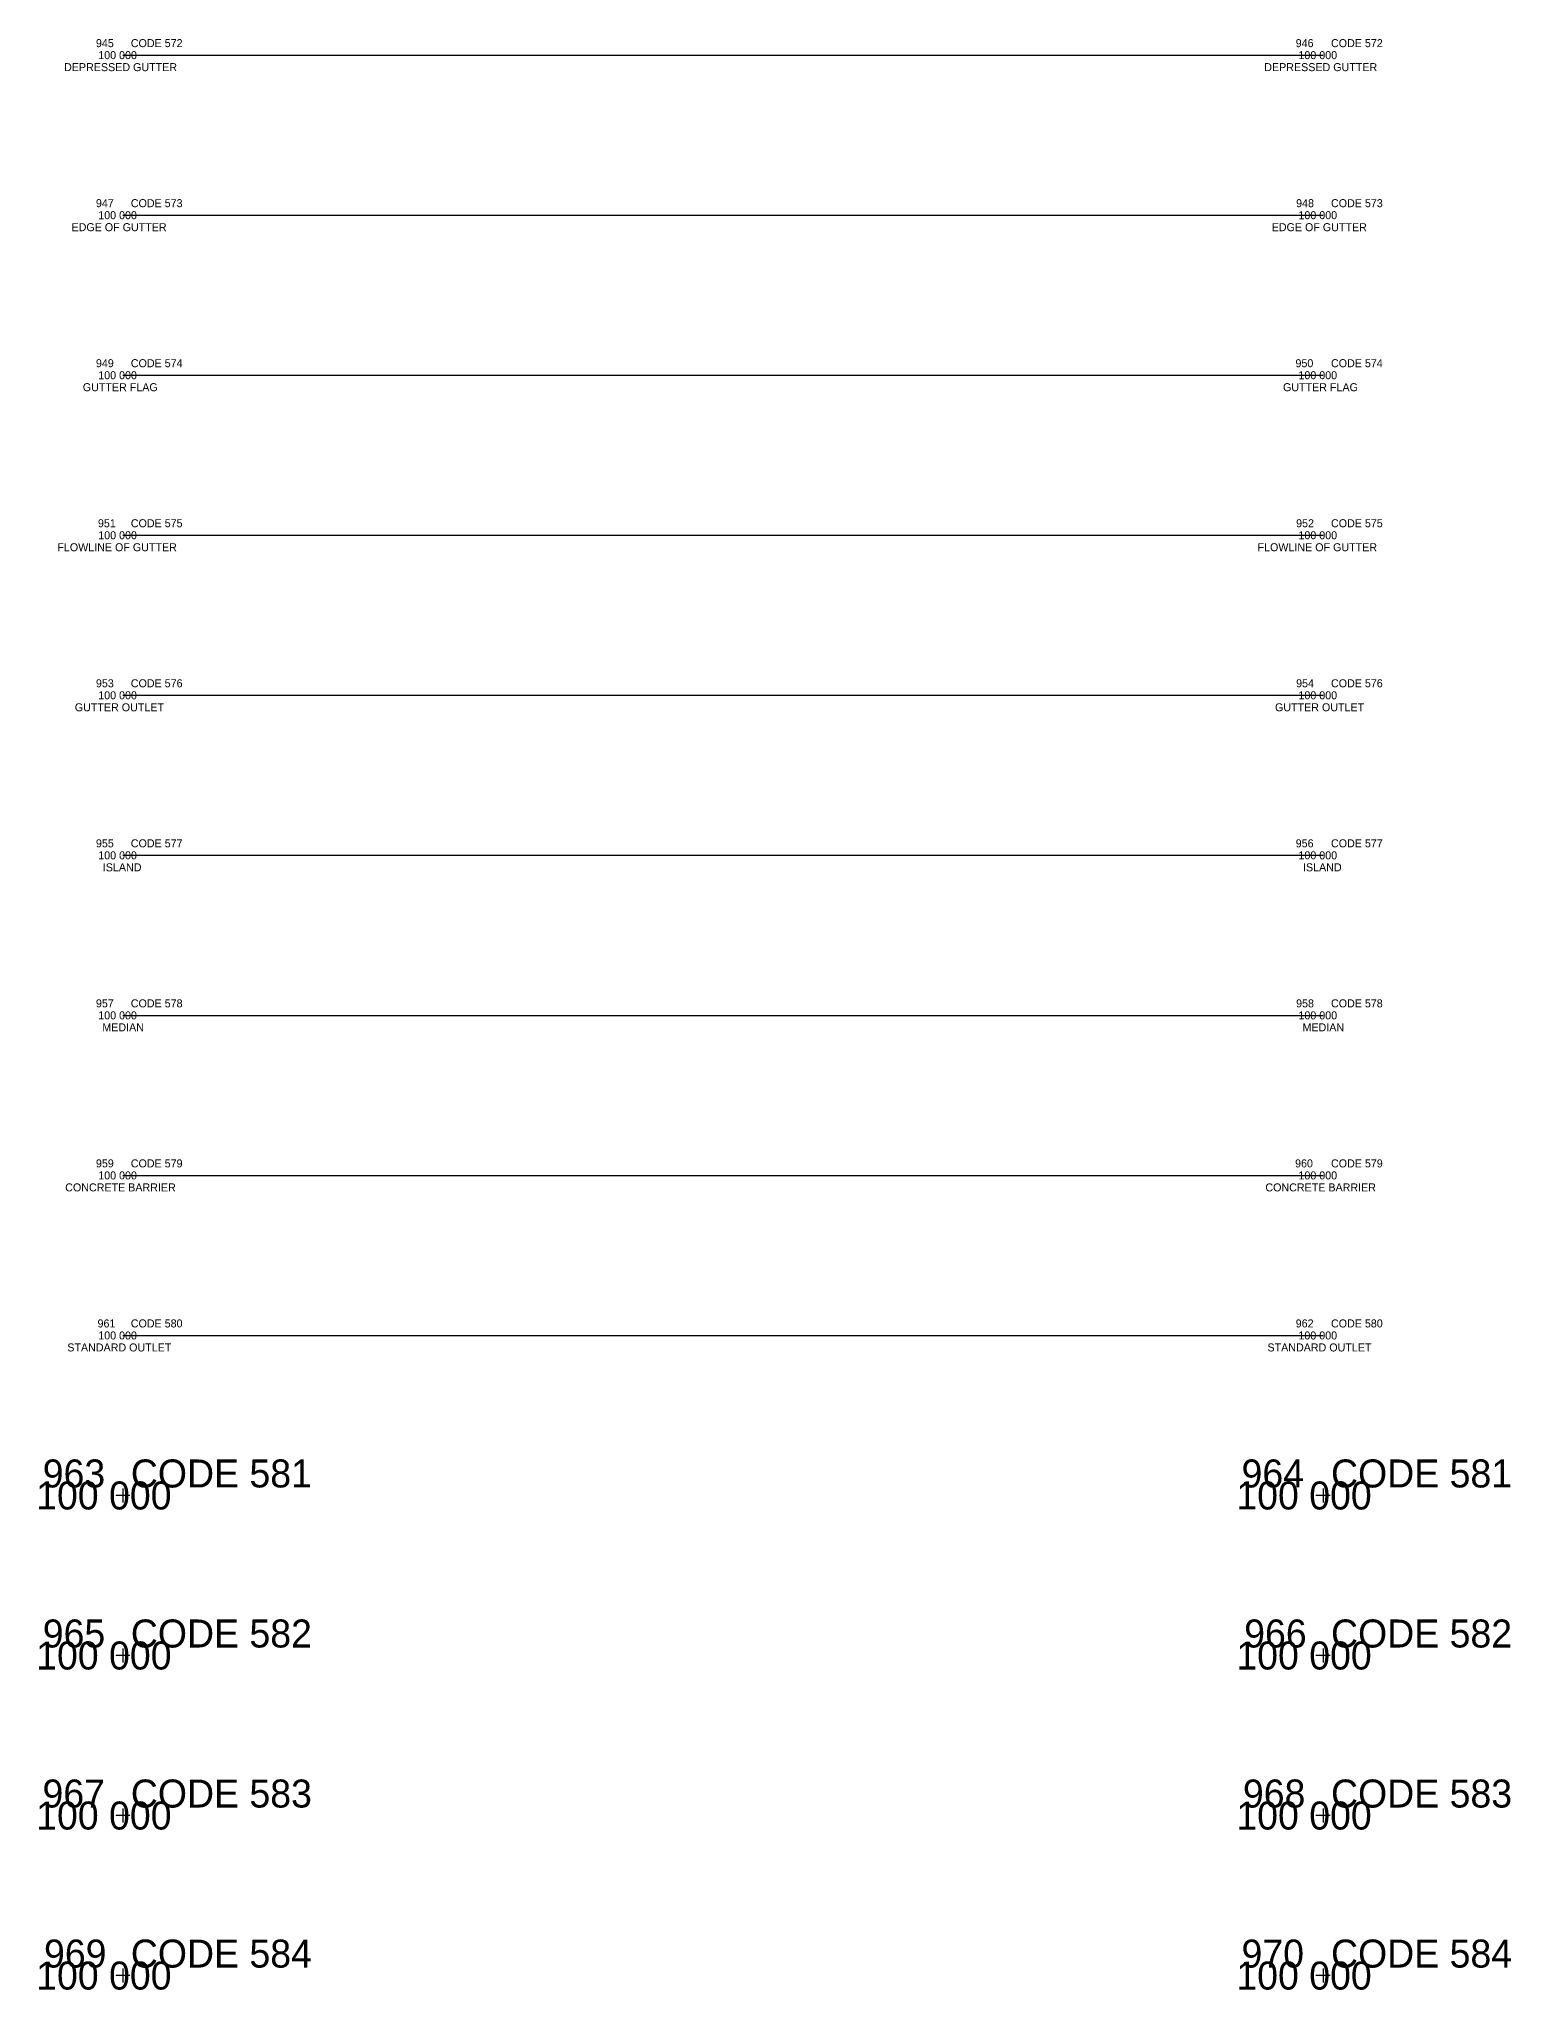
# Model space of a CAD drawing. Extents: x -12 to 6123, y -3 to 1005.
# Drawn here: x 3139.5 to 3323.5, y 498.2 to 742 of the extents above; entities that cross this region are included whole.
import ezdxf

# ---------------------------------------------------------------- set-up
doc = ezdxf.new("R2010")
doc.units = 0
for name, color, linetype in [('Default', 7, 'Continuous'), ('Topo_Concrete Barrier', 7, 'Continuous'), ('Topo_Curb and Gutter', 7, 'Continuous'), ('Topo_Field Comments', 7, 'Continuous'), ('Topo_Medians', 7, 'Continuous'), ('Topo_Point Descriptions', 7, 'Continuous'), ('Topo_Point Elevations', 7, 'Continuous'), ('Topo_Point Numbers', 7, 'Continuous')]:
    doc.layers.add(name, color=color, linetype=linetype)

msp = doc.modelspace()

# ---------------------------------------------------------------- linework, layer by layer
at = {"layer": 'Default'}
for p, q in [((3150, 560.88), (3150, 559.12)), ((3300, 560.88), (3300, 559.12)), ((3150.88, 560), (3149.12, 560)), ((3300.88, 560), (3299.12, 560)), ((3150.88, 540), (3149.12, 540)), ((3150, 540.88), (3150, 539.12)), ((3300.88, 540), (3299.12, 540)), ((3300, 540.88), (3300, 539.12)), ((3150.88, 520), (3149.12, 520)), ((3150, 520.88), (3150, 519.12)), ((3300.88, 520), (3299.12, 520)), ((3300, 520.88), (3300, 519.12)), ((3150.88, 500), (3149.12, 500)), ((3150, 500.88), (3150, 499.12)), ((3300.88, 500), (3299.12, 500)), ((3300, 500.88), (3300, 499.12))]:
    msp.add_line(p, q, dxfattribs=at)
at = {"layer": 'Topo_Concrete Barrier'}
for p, q in [((3150, 600), (3150, 600)), ((3150, 600), (3300, 600)), ((3300, 600), (3300, 600))]:
    msp.add_line(p, q, dxfattribs=at)
at = {"layer": 'Topo_Curb and Gutter'}
for p, q in [((3150, 740), (3150, 740)), ((3150, 740), (3300, 740)), ((3300, 740), (3300, 740)), ((3150, 720), (3150, 720)), ((3150, 720), (3300, 720)), ((3300, 720), (3300, 720)), ((3150, 700), (3150, 700)), ((3150, 700), (3300, 700)), ((3300, 700), (3300, 700)), ((3150, 680), (3150, 680)), ((3150, 680), (3300, 680)), ((3300, 680), (3300, 680)), ((3150, 660), (3150, 660)), ((3150, 660), (3300, 660)), ((3300, 660), (3300, 660)), ((3150, 580), (3150, 580)), ((3150, 580), (3300, 580)), ((3300, 580), (3300, 580))]:
    msp.add_line(p, q, dxfattribs=at)
at = {"layer": 'Topo_Medians'}
for p, q in [((3150, 640), (3150, 640)), ((3150, 640), (3300, 640)), ((3300, 640), (3300, 640)), ((3150, 620), (3150, 620)), ((3150, 620), (3300, 620)), ((3300, 620), (3300, 620))]:
    msp.add_line(p, q, dxfattribs=at)

# ---------------------------------------------------------------- texts
at = {"layer": 'Default'}
for s, p in [('963', (3139.99, 561)), ('CODE 581', (3151, 561)), ('964', (3289.82, 561)), ('CODE 581', (3301, 561)), ('100 000', (3139.17, 558.25)), ('100 000', (3289.17, 558.25)), ('965', (3139.99, 541)), ('CODE 582', (3151, 541)), ('966', (3290.15, 541)), ('CODE 582', (3301, 541)), ('100 000', (3139.17, 538.25)), ('100 000', (3289.17, 538.25)), ('967', (3139.96, 521)), ('CODE 583', (3151, 521)), ('968', (3289.99, 521)), ('CODE 583', (3301, 521)), ('100 000', (3139.17, 518.25)), ('100 000', (3289.17, 518.25)), ('969', (3140.15, 501)), ('CODE 584', (3151, 501)), ('970', (3289.82, 501)), ('CODE 584', (3301, 501)), ('100 000', (3139.17, 498.25)), ('100 000', (3289.17, 498.25))]:
    msp.add_text(s, height=3.5, dxfattribs=at).set_placement(p)
at = {"layer": 'Topo_Field Comments'}
for s, p in [('CODE 572', (3151, 741)), ('CODE 572', (3301, 741)), ('CODE 573', (3151, 721)), ('CODE 573', (3301, 721)), ('CODE 574', (3151, 701)), ('CODE 574', (3301, 701)), ('CODE 575', (3151, 681)), ('CODE 575', (3301, 681)), ('CODE 576', (3151, 661)), ('CODE 576', (3301, 661)), ('CODE 577', (3151, 641)), ('CODE 577', (3301, 641)), ('CODE 578', (3151, 621)), ('CODE 578', (3301, 621)), ('CODE 579', (3151, 601)), ('CODE 579', (3301, 601)), ('CODE 580', (3151, 581)), ('CODE 580', (3301, 581))]:
    msp.add_text(s, height=1, dxfattribs=at).set_placement(p)
at = {"layer": 'Topo_Point Descriptions'}
for s, p in [('DEPRESSED GUTTER', (3142.66, 738)), ('DEPRESSED GUTTER', (3292.66, 738)), ('EDGE OF GUTTER', (3143.59, 718)), ('EDGE OF GUTTER', (3293.59, 718)), ('GUTTER FLAG', (3145, 698)), ('GUTTER FLAG', (3295, 698)), ('FLOWLINE OF GUTTER', (3141.82, 678)), ('FLOWLINE OF GUTTER', (3291.82, 678)), ('GUTTER OUTLET', (3144, 658)), ('GUTTER OUTLET', (3294, 658)), ('ISLAND', (3147.5, 638)), ('ISLAND', (3297.5, 638)), ('MEDIAN', (3147.44, 618)), ('MEDIAN', (3297.44, 618)), ('CONCRETE BARRIER', (3142.8, 598)), ('CONCRETE BARRIER', (3292.8, 598)), ('STANDARD OUTLET', (3143.06, 578)), ('STANDARD OUTLET', (3293.06, 578))]:
    msp.add_text(s, height=1, dxfattribs=at).set_placement(p)
at = {"layer": 'Topo_Point Elevations'}
for p in [(3146.93, 739.5), (3296.93, 739.5), (3146.93, 719.5), (3296.93, 719.5), (3146.93, 699.5), (3296.93, 699.5), (3146.93, 679.5), (3296.93, 679.5), (3146.93, 659.5), (3296.93, 659.5), (3146.93, 639.5), (3296.93, 639.5), (3146.93, 619.5), (3296.93, 619.5), (3146.93, 599.5), (3296.93, 599.5), (3146.93, 579.5), (3296.93, 579.5)]:
    msp.add_text('100 000', height=1, dxfattribs=at).set_placement(p)
at = {"layer": 'Topo_Point Numbers'}
for s, p in [('945', (3146.64, 741)), ('946', (3296.59, 741)), ('947', (3146.64, 721)), ('948', (3296.64, 721)), ('949', (3146.64, 701)), ('950', (3296.56, 701)), ('951', (3146.89, 681)), ('952', (3296.64, 681)), ('953', (3146.64, 661)), ('954', (3296.64, 661)), ('955', (3146.64, 641)), ('956', (3296.59, 641)), ('957', (3146.64, 621)), ('958', (3296.64, 621)), ('959', (3146.64, 601)), ('960', (3296.51, 601)), ('961', (3146.84, 581)), ('962', (3296.59, 581))]:
    msp.add_text(s, height=1, dxfattribs=at).set_placement(p)

doc.saveas('drawing.dxf')
